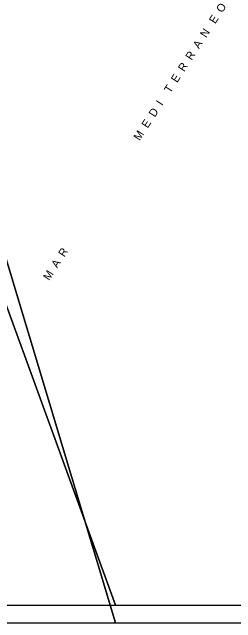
# Model space of a CAD drawing. Extents: x 731654 to 732244, y 4380181 to 4381208.
# Drawn here: x 731904.6 to 732030.1, y 4380181 to 4380524.4 of the extents above; entities that cross this region are included whole.
import ezdxf

# ---------------------------------------------------------------- set-up
doc = ezdxf.new("R2010")
doc.units = 0
doc.layers.get('0').update_dxf_attribs({"linetype": 'CONTINUOUS'})
doc.layers.add('50', color=7, linetype='CONTINUOUS')

msp = doc.modelspace()

# ---------------------------------------------------------------- texts
at = {"layer": '50', "color": 0, "linetype": 'CONTINUOUS'}
msp.add_text('M  A  R                                            M  E  D  I    T  E  R  R  A  N   E  O', height=4.5, rotation=57.172, dxfattribs=at).set_placement((731925.36, 4380373.17))

# ---------------------------------------------------------------- meshes
at = {"color": 0, "linetype": 'CONTINUOUS'}
mesh = msp.add_polyface(dxfattribs=at)
corners = [(731962.5, 4380181), (731654.5, 4381207.5), (732244, 4380181), (732244, 4381207.5), (731654.5, 4380181)]
mesh.append_faces([[corners[k] for k in face] for face in [(0, 1, 4), (1, 0, 2, 3)]], dxfattribs={"vtx0": -1, "color": 0})
mesh = msp.add_polyface(dxfattribs=at)
corners = [(732234, 4380191), (731962.5, 4381011), (731962.5, 4380191), (731664.5, 4381011), (732234, 4381011), (731664.5, 4380191)]
mesh.append_faces([[corners[k] for k in face] for face in [(1, 0, 4), (2, 3, 5)]], dxfattribs={"vtx0": -1, "color": 0})
mesh.append_faces([[corners[k] for k in face] for face in [(0, 1, 3, 2)]], dxfattribs={"vtx0": -1, "vtx2": -1, "color": 0})

doc.saveas('drawing.dxf')
